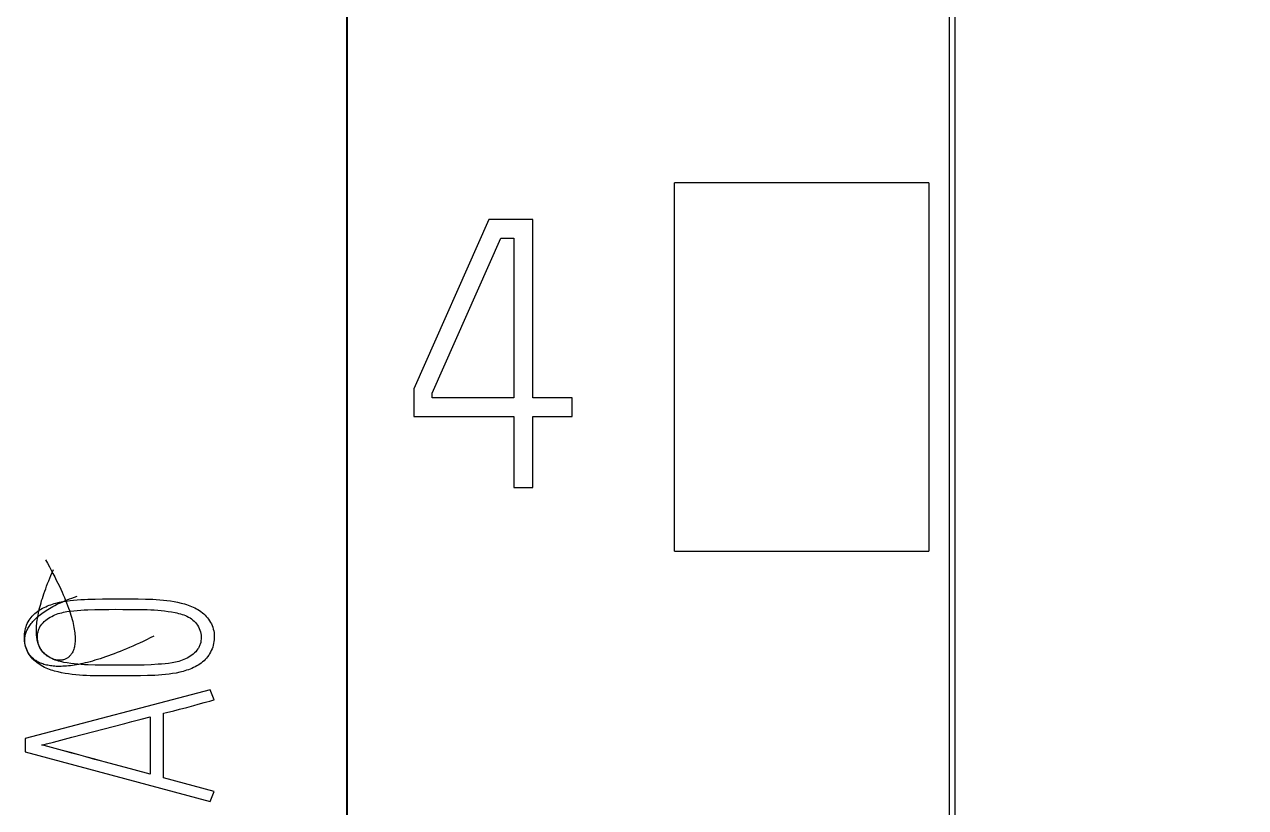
# Model space of a CAD drawing. Header units: millimetres. Extents: x 6750 to 121550, y -28210 to 66060.
# Drawn here: x 34292.8 to 34374.8, y 57806.6 to 57859.1 of the extents above; entities that cross this region are included whole.
import ezdxf

# ---------------------------------------------------------------- set-up
doc = ezdxf.new("R2010")
doc.units = ezdxf.units.MM
doc.linetypes.add('SLD-Solid', pattern=[0])
doc.layers.add('10000_FRONT', color=7, linetype='Continuous')
doc.layers.add('10500_FRONT_LABELING', color=7, linetype='Continuous')
doc.layers.add('DN.1. NET LIEN MANH', color=7, linetype='Continuous', lineweight=40)

# ---------------------------------------------------------------- blocks, each defined once
blk = doc.blocks.new('A$C0C6D7916')
at = {"layer": '10000_FRONT', "linetype": 'Continuous'}
blk.add_line((0, 0), (0, 117.137), dxfattribs=at)
at = {"layer": '10500_FRONT_LABELING', "linetype": 'Continuous'}
for p, q in [((-2.408, 76.217), (-2.408, 76.2165)), ((-0.9893, 76.2232), (-0.9893, 76.2238)), ((-2.2928, 76.1443), (-2.294, 76.1467)), ((-1.0214, 75.8286), (-2.4019, 75.4655)), ((-0.9903, 75.7522), (-1.0214, 75.8286)), ((-1.1091, 75.7203), (-1.066, 75.7324)), ((-1.066, 75.7324), (-1.0445, 75.7383)), ((-1.0445, 75.7383), (-1.0228, 75.744)), ((-0.9903, 75.7522), (-0.9903, 75.7528)), ((-1.3689, 75.6525), (-1.3472, 75.6579)), ((-1.3689, 75.1709), (-1.3689, 75.6525)), ((-1.3472, 75.6579), (-1.293, 75.6716)), ((-1.293, 75.6716), (-1.2496, 75.6828)), ((-1.2496, 75.6828), (-1.1955, 75.697)), ((-1.1955, 75.697), (-1.1415, 75.7115)), ((-1.1415, 75.7115), (-1.1091, 75.7203)), ((-2.0536, 75.4733), (-1.6575, 75.577)), ((-1.6575, 75.577), (-1.6059, 75.5905)), ((-1.6059, 75.5905), (-1.5369, 75.6083)), ((-1.5369, 75.6083), (-1.468, 75.626)), ((-1.468, 75.626), (-1.468, 75.1974)), ((-2.4019, 75.4655), (-2.4019, 75.3657)), ((-2.4019, 75.3657), (-1.0214, 74.9932)), ((-2.2777, 75.4156), (-2.2432, 75.4246)), ((-2.2604, 75.4115), (-2.2777, 75.4161)), ((-2.2604, 75.411), (-2.2777, 75.4156)), ((-2.1225, 75.3749), (-2.2604, 75.4115)), ((-2.1225, 75.3744), (-2.2604, 75.411)), ((-2.0536, 75.3563), (-2.1225, 75.3749)), ((-2.0536, 75.3558), (-2.1225, 75.3744)), ((-1.9847, 75.3375), (-2.0536, 75.3563)), ((-1.9847, 75.337), (-2.0536, 75.3558)), ((-1.8126, 75.2906), (-1.8814, 75.3093)), ((-1.8126, 75.2901), (-1.8814, 75.3088)), ((-1.7264, 75.2673), (-1.8126, 75.2906)), ((-1.7264, 75.2668), (-1.8126, 75.2901)), ((-1.5886, 75.2302), (-1.7264, 75.2673)), ((-1.5886, 75.2297), (-1.7264, 75.2668)), ((-1.468, 75.1979), (-1.5886, 75.2302)), ((-1.468, 75.1974), (-1.5886, 75.2297)), ((-0.9903, 75.068), (-1.3689, 75.1709)), ((-1.0214, 74.9932), (-0.9903, 75.068))]:
    blk.add_line(p, q, dxfattribs=at)
for points in [[(-2.2516, 76.799), (-2.2364, 76.7724), (-2.2219, 76.7463), (-2.2079, 76.7208), (-2.1946, 76.6958), (-2.1818, 76.6714), (-2.1697, 76.6476), (-2.1581, 76.6243), (-2.1471, 76.6016), (-2.1367, 76.5794), (-2.1268, 76.5577), (-2.1174, 76.5365), (-2.1086, 76.5159), (-2.1003, 76.4958), (-2.0925, 76.4763), (-2.0852, 76.4572), (-2.0785, 76.4386), (-2.0722, 76.4206), (-2.0663, 76.403), (-2.061, 76.3859), (-2.0561, 76.3694), (-2.0516, 76.3533), (-2.0476, 76.3376), (-2.044, 76.3225), (-2.0408, 76.3078), (-2.0381, 76.2936), (-2.0357, 76.2798), (-2.0337, 76.2665), (-2.0322, 76.2536), (-2.0309, 76.2412), (-2.0301, 76.2292), (-2.0296, 76.2177), (-2.0294, 76.2066), (-2.0296, 76.1959), (-2.0301, 76.1856), (-2.0309, 76.1757), (-2.032, 76.1663), (-2.0334, 76.1572), (-2.0351, 76.1486), (-2.0371, 76.1403), (-2.0394, 76.1325), (-2.0419, 76.125), (-2.0446, 76.1179), (-2.0476, 76.1112), (-2.0509, 76.1049), (-2.0543, 76.0989), (-2.058, 76.0933), (-2.0618, 76.088), (-2.0659, 76.0831), (-2.0701, 76.0785), (-2.0745, 76.0743), (-2.0791, 76.0704), (-2.0838, 76.0669), (-2.0887, 76.0637), (-2.0937, 76.0608), (-2.0989, 76.0582), (-2.1041, 76.0559), (-2.1095, 76.054), (-2.115, 76.0523), (-2.1205, 76.051), (-2.1262, 76.0499), (-2.1376, 76.0486), (-2.1493, 76.0485), (-2.1611, 76.0494), (-2.173, 76.0514), (-2.1848, 76.0544), (-2.1965, 76.0584), (-2.2081, 76.0633), (-2.2194, 76.069), (-2.2305, 76.0756), (-2.2411, 76.0831), (-2.2512, 76.0913), (-2.2608, 76.1002), (-2.2698, 76.1098), (-2.278, 76.1201), (-2.2855, 76.131), (-2.2922, 76.1425), (-2.2979, 76.1546), (-2.3026, 76.1671), (-2.3063, 76.18), (-2.309, 76.1933), (-2.3106, 76.2068), (-2.3112, 76.2203), (-2.3107, 76.2338), (-2.3092, 76.2472), (-2.3065, 76.2604), (-2.3029, 76.2732), (-2.3006, 76.2794), (-2.2981, 76.2855), (-2.2953, 76.2915), (-2.2923, 76.2973), (-2.2854, 76.3085), (-2.2775, 76.3191), (-2.2688, 76.329), (-2.2594, 76.3384), (-2.2493, 76.3471), (-2.2386, 76.3553), (-2.2274, 76.3629), (-2.2158, 76.3699), (-2.204, 76.3763), (-2.1919, 76.3821), (-2.1797, 76.3874), (-2.1674, 76.3921), (-2.1549, 76.3964), (-2.1423, 76.4002), (-2.1297, 76.4036), (-2.1169, 76.4066), (-2.1041, 76.4092), (-2.0912, 76.4115), (-2.0652, 76.4153), (-2.0391, 76.4182), (-2.013, 76.4206), (-1.9869, 76.4225), (-1.9607, 76.424), (-1.9346, 76.4252), (-1.8823, 76.4269), (-1.8301, 76.4279), (-1.7778, 76.4284), (-1.7256, 76.4287), (-1.6733, 76.4286), (-1.621, 76.4284), (-1.5685, 76.428), (-1.5161, 76.4272), (-1.49, 76.4265), (-1.464, 76.4254), (-1.4381, 76.4239), (-1.4124, 76.4219), (-1.3867, 76.4194), (-1.3609, 76.4163), (-1.335, 76.4128), (-1.3088, 76.4088), (-1.2824, 76.4041), (-1.2693, 76.4014), (-1.2562, 76.3983), (-1.2432, 76.3949), (-1.2305, 76.3911), (-1.2179, 76.3869), (-1.2056, 76.3821), (-1.1936, 76.3768), (-1.182, 76.3709), (-1.1708, 76.3643), (-1.16, 76.357), (-1.1497, 76.349), (-1.14, 76.3402), (-1.1309, 76.3306), (-1.1224, 76.3204), (-1.1147, 76.3096), (-1.1079, 76.2982), (-1.1019, 76.2863), (-1.0969, 76.2739), (-1.093, 76.2611), (-1.09, 76.248), (-1.0882, 76.2347), (-1.0873, 76.2213), (-1.0875, 76.2079), (-1.0888, 76.1946), (-1.0911, 76.1815), (-1.0946, 76.1687), (-1.0967, 76.1625), (-1.0991, 76.1564), (-1.1018, 76.1504), (-1.1048, 76.1445), (-1.108, 76.1388), (-1.1115, 76.1333), (-1.1192, 76.1226), (-1.1277, 76.1125), (-1.1371, 76.103), (-1.1472, 76.0941), (-1.1578, 76.0857), (-1.169, 76.078), (-1.1806, 76.0709), (-1.1924, 76.0643), (-1.2045, 76.0584), (-1.2168, 76.0531), (-1.2291, 76.0483), (-1.2416, 76.044), (-1.2542, 76.0402), (-1.2668, 76.0369), (-1.2796, 76.0339), (-1.2924, 76.0313), (-1.3053, 76.0291), (-1.3312, 76.0254), (-1.3573, 76.0225), (-1.3835, 76.0202), (-1.4096, 76.0182), (-1.4619, 76.0151), (-1.5142, 76.013), (-1.5664, 76.0118), (-1.6185, 76.0112), (-1.6706, 76.011), (-1.7229, 76.011), (-1.7755, 76.0112), (-1.828, 76.0115), (-1.8804, 76.0124), (-1.9324, 76.014), (-1.9582, 76.0152), (-1.984, 76.0168), (-2.0099, 76.0188), (-2.0359, 76.0214), (-2.062, 76.0245)], [(-2.062, 76.0245), (-2.0883, 76.0283), (-2.1147, 76.033), (-2.1278, 76.0357), (-2.1409, 76.0388), (-2.1538, 76.0422), (-2.1666, 76.046), (-2.1791, 76.0503), (-2.1914, 76.0551), (-2.2034, 76.0605), (-2.215, 76.0664), (-2.2263, 76.0729), (-2.2371, 76.0801), (-2.2474, 76.0881), (-2.2572, 76.0967), (-2.2665, 76.1062), (-2.2751, 76.1165), (-2.2831, 76.1277), (-2.2869, 76.1337), (-2.2904, 76.1398), (-2.2938, 76.1462), (-2.297, 76.1529), (-2.3, 76.1598), (-2.3029, 76.167), (-2.3055, 76.1744), (-2.3079, 76.1821), (-2.31, 76.1901), (-2.312, 76.1983), (-2.3137, 76.2069), (-2.3152, 76.2157), (-2.3165, 76.2248), (-2.3175, 76.2342), (-2.3183, 76.2439), (-2.3189, 76.254), (-2.3191, 76.2643), (-2.3191, 76.275), (-2.3189, 76.286), (-2.3183, 76.2973), (-2.3175, 76.309), (-2.3164, 76.321), (-2.3151, 76.3333), (-2.3134, 76.346), (-2.3114, 76.3591), (-2.3091, 76.3725), (-2.3065, 76.3863), (-2.3036, 76.4004), (-2.3004, 76.415), (-2.2969, 76.4299), (-2.293, 76.4452), (-2.2887, 76.4609), (-2.2842, 76.477), (-2.2793, 76.4935), (-2.274, 76.5104), (-2.2684, 76.5278), (-2.2624, 76.5455), (-2.256, 76.5637), (-2.2493, 76.5823), (-2.2422, 76.6014), (-2.2347, 76.6209), (-2.2268, 76.6408), (-2.2185, 76.6612), (-2.2099, 76.6821), (-2.2008, 76.7034), (-2.1913, 76.7252)], [(-1.4416, 76.2283), (-1.4689, 76.2148), (-1.4957, 76.2018), (-1.522, 76.1892), (-1.5479, 76.1772), (-1.5733, 76.1656), (-1.5982, 76.1544), (-1.6226, 76.1437), (-1.6466, 76.1334), (-1.6701, 76.1236), (-1.6932, 76.1142), (-1.7158, 76.1052), (-1.738, 76.0966), (-1.7597, 76.0885), (-1.781, 76.0808), (-1.8018, 76.0734), (-1.8222, 76.0665), (-1.8422, 76.0599), (-1.8618, 76.0538), (-1.8809, 76.048), (-1.8997, 76.0426), (-1.918, 76.0376), (-1.9359, 76.0329), (-1.9534, 76.0286), (-1.9705, 76.0246), (-1.9872, 76.021), (-2.0035, 76.0178), (-2.0194, 76.0148), (-2.035, 76.0122), (-2.0501, 76.0099), (-2.0649, 76.008), (-2.0793, 76.0063), (-2.0934, 76.005), (-2.107, 76.0039), (-2.1203, 76.0032), (-2.1333, 76.0027), (-2.1459, 76.0025), (-2.1581, 76.0027), (-2.17, 76.003), (-2.1815, 76.0037), (-2.1928, 76.0046), (-2.2036, 76.0057), (-2.2142, 76.0071), (-2.2244, 76.0088), (-2.2343, 76.0107), (-2.2439, 76.0128), (-2.2531, 76.0152), (-2.262, 76.0178), (-2.2707, 76.0206), (-2.279, 76.0236), (-2.287, 76.0268), (-2.2948, 76.0302), (-2.3022, 76.0338), (-2.3093, 76.0376), (-2.3162, 76.0415), (-2.3228, 76.0457), (-2.3291, 76.05), (-2.3351, 76.0545), (-2.3409, 76.0591), (-2.3516, 76.0689), (-2.3612, 76.0792), (-2.3699, 76.09), (-2.3776, 76.1014), (-2.3844, 76.1131), (-2.3902, 76.1253), (-2.3951, 76.1378), (-2.3992, 76.1506), (-2.4025, 76.1636), (-2.405, 76.1769), (-2.4067, 76.1903), (-2.4077, 76.2038), (-2.408, 76.2174), (-2.4077, 76.231), (-2.4067, 76.2447), (-2.405, 76.2582), (-2.4027, 76.2716), (-2.3998, 76.2849), (-2.3961, 76.2979), (-2.3917, 76.3106), (-2.3865, 76.323), (-2.3806, 76.335), (-2.3738, 76.3466), (-2.3663, 76.3577), (-2.3581, 76.3683), (-2.3493, 76.3784), (-2.3398, 76.3881), (-2.3298, 76.3973), (-2.3193, 76.4061), (-2.3084, 76.4143), (-2.2971, 76.4221), (-2.2854, 76.4294), (-2.2735, 76.4363), (-2.2614, 76.4426), (-2.2491, 76.4485), (-2.2367, 76.4539), (-2.2242, 76.4589), (-2.2115, 76.4635), (-2.1987, 76.4677), (-2.1858, 76.4715), (-2.1729, 76.475), (-2.1467, 76.4812), (-2.1204, 76.4862), (-2.0938, 76.4904), (-2.0672, 76.494), (-2.0405, 76.4968), (-2.0138, 76.4992), (-1.987, 76.501), (-1.9601, 76.5025), (-1.9333, 76.5036), (-1.8795, 76.5052), (-1.8258, 76.5062), (-1.7722, 76.5067), (-1.7185, 76.5069), (-1.6648, 76.5067), (-1.6111, 76.5064), (-1.5574, 76.5059), (-1.5036, 76.5051), (-1.4499, 76.5034), (-1.4231, 76.502), (-1.3964, 76.5002), (-1.3698, 76.4979), (-1.3433, 76.495), (-1.3168, 76.4914), (-1.2904, 76.4871), (-1.264, 76.4819), (-1.2375, 76.4758), (-1.2112, 76.4687), (-1.1982, 76.4647), (-1.1853, 76.4603), (-1.1725, 76.4556), (-1.1599, 76.4506), (-1.1475, 76.4451), (-1.1353, 76.4393), (-1.1234, 76.433), (-1.1117, 76.4263), (-1.1004, 76.4191), (-1.0894, 76.4114), (-1.0787, 76.4032), (-1.0685, 76.3944), (-1.0586, 76.3851), (-1.0492, 76.3753), (-1.0404, 76.365), (-1.0321, 76.3542), (-1.0244, 76.343), (-1.0174, 76.3314), (-1.0111, 76.3194), (-1.0055, 76.3071), (-1.0008, 76.2944), (-0.9969, 76.2815), (-0.9938, 76.2684), (-0.9916, 76.255), (-0.9901, 76.2416), (-0.9894, 76.228), (-0.9895, 76.2144), (-0.9904, 76.2008), (-0.9921, 76.1873), (-0.9945, 76.1738), (-0.9977, 76.1605), (-1.0016, 76.1474), (-1.0063, 76.1345), (-1.0116, 76.1218), (-1.0175, 76.1095), (-1.0242, 76.0976), (-1.0314, 76.0861), (-1.0393, 76.075), (-1.0477, 76.0644), (-1.0568, 76.0544), (-1.0663, 76.045), (-1.0764, 76.0361), (-1.087, 76.0278), (-1.0979, 76.02), (-1.1093, 76.0126), (-1.121, 76.0058), (-1.133, 75.9994), (-1.1452, 75.9934), (-1.1577, 75.9878), (-1.1703, 75.9827), (-1.1831, 75.9779), (-1.1959, 75.9734), (-1.2088, 75.9693), (-1.2218, 75.9655), (-1.2479, 75.9589), (-1.2742, 75.9532), (-1.3006, 75.9486), (-1.3272, 75.9448), (-1.3538, 75.9418), (-1.3806, 75.9393), (-1.4074, 75.9373), (-1.4342, 75.9357), (-1.4878, 75.9336), (-1.5415, 75.9324), (-1.5952, 75.9318), (-1.6489, 75.9316), (-1.7026, 75.9315), (-1.7562, 75.9316), (-1.8099, 75.9319), (-1.8636, 75.9323), (-1.9173, 75.9334), (-1.9441, 75.9343), (-1.9709, 75.9357)], [(-1.9709, 75.9357), (-1.9977, 75.9375), (-2.0245, 75.9398), (-2.0511, 75.9427), (-2.0778, 75.9463), (-2.1043, 75.9504), (-2.1308, 75.9553), (-2.1571, 75.961), (-2.1832, 75.9676), (-2.1962, 75.9714), (-2.209, 75.9754), (-2.2217, 75.9799), (-2.2343, 75.9847), (-2.2466, 75.9899), (-2.2588, 75.9956), (-2.2708, 76.0018), (-2.2826, 76.0085), (-2.2941, 76.0158), (-2.3054, 76.0236), (-2.3163, 76.0319), (-2.3269, 76.0408), (-2.337, 76.0502), (-2.3466, 76.06), (-2.3557, 76.0703), (-2.3642, 76.081), (-2.372, 76.0921), (-2.3792, 76.1036), (-2.3856, 76.1155), (-2.3913, 76.1277), (-2.396, 76.1403), (-2.3999, 76.1532), (-2.4028, 76.1663), (-2.4048, 76.1797), (-2.4056, 76.1934), (-2.4054, 76.2073), (-2.404, 76.2213), (-2.4028, 76.2284), (-2.4014, 76.2356), (-2.3996, 76.2428), (-2.3975, 76.25), (-2.3951, 76.2573), (-2.3923, 76.2646), (-2.3892, 76.2719), (-2.3858, 76.2792), (-2.382, 76.2866), (-2.3778, 76.294), (-2.3733, 76.3014), (-2.3684, 76.3089), (-2.3631, 76.3163), (-2.3574, 76.3238), (-2.3513, 76.3312), (-2.3449, 76.3387), (-2.338, 76.3462), (-2.3307, 76.3537), (-2.323, 76.3611), (-2.3149, 76.3686), (-2.3063, 76.3761), (-2.2973, 76.3835), (-2.2879, 76.391), (-2.278, 76.3984), (-2.2676, 76.4058), (-2.2568, 76.4132), (-2.2455, 76.4206), (-2.2337, 76.4279), (-2.2215, 76.4352), (-2.2087, 76.4425), (-2.1955, 76.4498), (-2.1817, 76.457), (-2.1675, 76.4641), (-2.1527, 76.4713), (-2.1374, 76.4784), (-2.1216, 76.4854), (-2.1052, 76.4924), (-2.0883, 76.4994), (-2.0709, 76.5063), (-2.0529, 76.5131), (-2.0343, 76.5199), (-2.0152, 76.5266)], [(-2.308, 76.1883), (-2.3085, 76.191), (-2.309, 76.1937), (-2.3094, 76.1965), (-2.3098, 76.1992), (-2.3101, 76.202), (-2.3104, 76.2047), (-2.3106, 76.2075), (-2.3108, 76.2103), (-2.311, 76.213), (-2.3111, 76.2158), (-2.3112, 76.2186), (-2.3112, 76.2214)], [(-2.3048, 76.1748), (-2.3055, 76.1775), (-2.3062, 76.1801), (-2.3069, 76.1828), (-2.3074, 76.1855)], [(-2.2952, 76.1491), (-2.2964, 76.1516), (-2.2975, 76.1541), (-2.2985, 76.1566), (-2.2996, 76.1592), (-2.3006, 76.1617), (-2.3015, 76.1643), (-2.3024, 76.1669), (-2.3032, 76.1695), (-2.304, 76.1722)], [(-2.2861, 76.1324), (-2.2875, 76.1348), (-2.2889, 76.1371), (-2.2902, 76.1395), (-2.2915, 76.1418)], [(-2.2469, 76.0882), (-2.249, 76.0899), (-2.251, 76.0916), (-2.253, 76.0934), (-2.255, 76.0952), (-2.257, 76.097), (-2.2589, 76.0989), (-2.2608, 76.1008), (-2.2627, 76.1027), (-2.2646, 76.1047), (-2.2664, 76.1066), (-2.2682, 76.1086), (-2.27, 76.1107), (-2.2718, 76.1127), (-2.2735, 76.1148), (-2.2752, 76.1169), (-2.2768, 76.1191), (-2.2784, 76.1212), (-2.28, 76.1234), (-2.2816, 76.1256), (-2.2831, 76.1279), (-2.2846, 76.1301)], [(-1.0228, 75.744), (-1.0011, 75.7495), (-0.9903, 75.7522)], [(-2.2432, 75.4246), (-2.1915, 75.4378), (-2.0536, 75.4733)], [(-1.8814, 75.3093), (-1.9503, 75.3281), (-1.9847, 75.3375)], [(-1.8814, 75.3088), (-1.9503, 75.3276), (-1.9847, 75.337)]]:
    blk.add_lwpolyline(points, dxfattribs=at)
blk = doc.blocks.new('A$C039E768D')
at = {"color": 7, "linetype": 'SLD-Solid', "lineweight": 25}
for p, q in [((-10.65, 35.675), (-12.55, 35.675)), ((-13.9393, 35.4018), (-14.4996, 34.1369)), ((-13.6092, 35.4018), (-13.9393, 35.4018)), ((-13.6092, 34.0703), (-13.6092, 35.4018)), ((-14.3609, 34.1064), (-13.8477, 35.2631)), ((-13.8477, 35.2631), (-13.7506, 35.2631)), ((-13.7506, 35.2631), (-13.7506, 34.0703)), ((-14.4996, 34.1369), (-14.4996, 33.9316)), ((-14.3609, 34.0703), (-14.3609, 34.1064)), ((-13.7506, 34.0703), (-14.3609, 34.0703)), ((-13.3151, 34.0703), (-13.6092, 34.0703)), ((-13.3151, 33.9316), (-13.3151, 34.0703)), ((-14.4996, 33.9316), (-13.7506, 33.9316)), ((-13.7506, 33.9316), (-13.7506, 33.4018)), ((-13.6092, 33.9316), (-13.3151, 33.9316)), ((-13.6092, 33.4018), (-13.6092, 33.9316)), ((-13.7506, 33.4018), (-13.6092, 33.4018)), ((-12.55, 32.925), (-10.65, 32.925))]:
    blk.add_line(p, q, dxfattribs=at)
for points in [[(-15, 0), (-15, 20.3817), (-15, 40.7267), (-15, 60.9967)], [(-10.4557, 58.3731), (-10.4557, 44.1803), (-10.4557, 29.9515), (-10.4557, 15.7)], [(-12.55, 32.925), (-12.55, 33.8418), (-12.55, 34.7585), (-12.55, 35.675)], [(-10.65, 35.675), (-10.65, 34.7585), (-10.65, 33.8418), (-10.65, 32.925)]]:
    blk.add_open_spline(points, degree=3, dxfattribs=at)
blk.add_open_spline([(-10.5, 58.7858), (-10.5, 55.7418), (-10.5, 46.1719), (-10.5, 32.0018), (-10.5, 20.6753), (-10.5, 15.8906), (-10.5, 15.7)], degree=3, knots=[0.1020326, 0.1020326, 0.1020326, 0.1020326, 0.1666156, 0.3049644, 0.4020326, 0.4060597, 0.4060597, 0.4060597, 0.4060597], dxfattribs=at)
blk = doc.blocks.new('A$C00790B90')
at = {"layer": 'DN.1. NET LIEN MANH'}
blk.add_lwpolyline([(0, 115), (0, 0), (15, 0), (15, 115)], close=True, dxfattribs=at)
blk.add_blockref('A$C039E768D', (15, 41.8), dxfattribs=at)

msp = doc.modelspace()

# ---------------------------------------------------------------- block references
at = {"layer": 'DN.1. NET LIEN MANH', "xscale": 8.981300112304329, "yscale": 8.981300112304329, "zscale": 8.981300112304329}
for name, p in [('A$C0C6D7916', (34314.458, 57133.431)), ('A$C00790B90', (34314.458, 57152.624))]:
    msp.add_blockref(name, p, dxfattribs=at)

doc.saveas('drawing.dxf')
